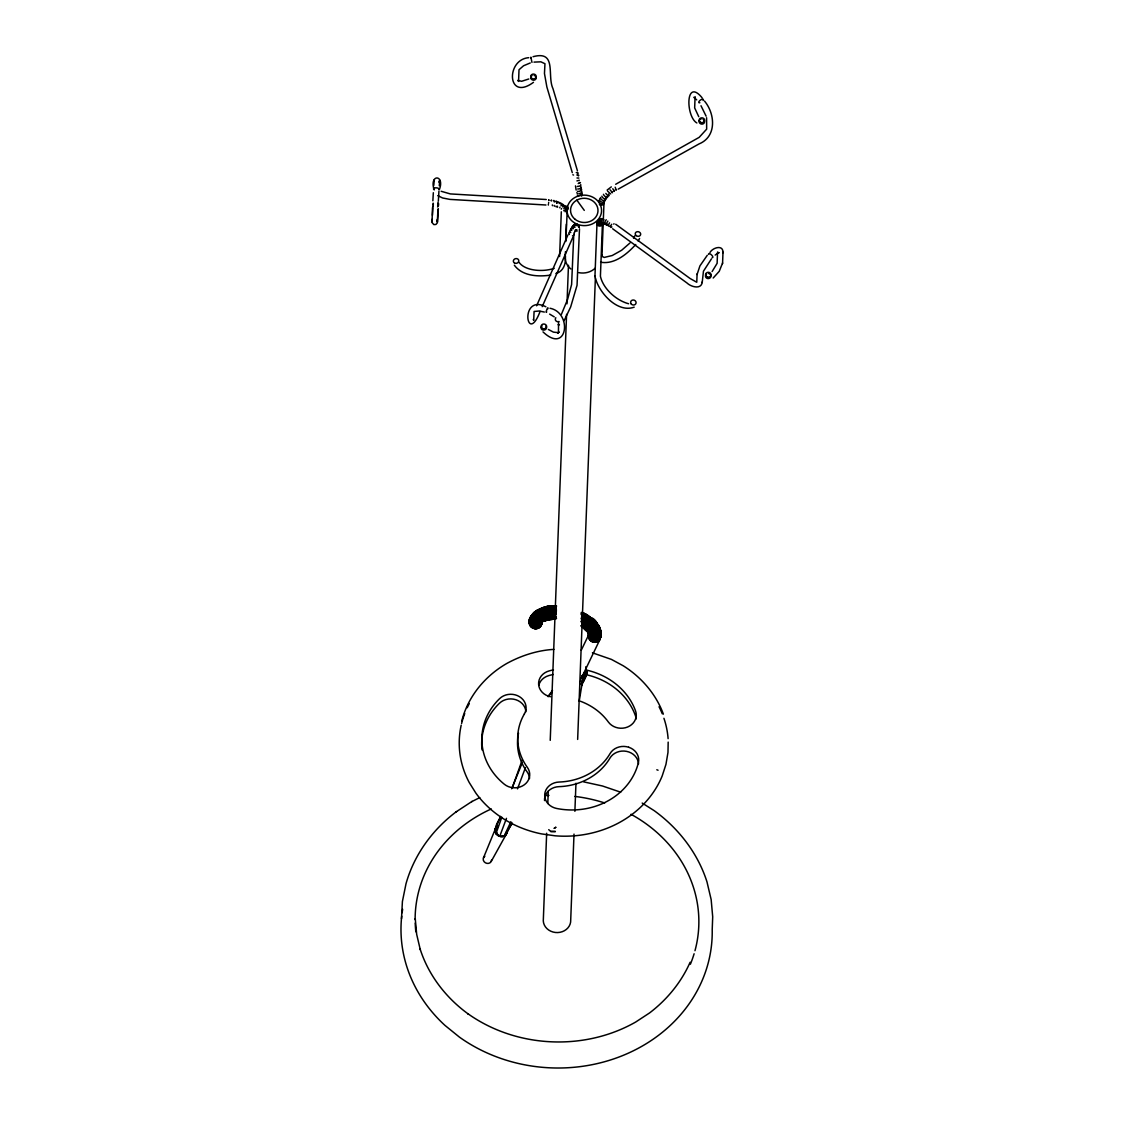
<?xml version="1.0" encoding="UTF-8"?>
<svg xmlns="http://www.w3.org/2000/svg" width="1124" height="1124" viewBox="0 0 1124 1124"><rect width="100%" height="100%" fill="white"/><g stroke="black" fill="none" stroke-linecap="round" stroke-linejoin="round"><path stroke-width="1.5" d="M555.411 607.367C544.662 605.836 528.828 610.487 529.446 623.764C527.929 616.514 538.663 604.08 544.578 612.692C549.229 618.214 540.672 620.799 541.192 625.337C546.517 614.027 525.428 612.144 529.615 624.607C530.837 628.625 536.401 629.932 539.576 627.389C542.358 621.122 545.14 613.915 554.287 615.053C556.942 596.703 526.931 612.06 529.432 622.921C529.516 610.318 544.662 605.85 555.045 607.002M668.176 742.107L667.979 752.448L665.956 764.376L662.191 775.939A104.574 92.238 2.2 0 1 555.13 835.806L541.613 833.91A104.574 92.238 2.2 0 1 475.859 793.108L469.228 782.501A104.574 92.238 2.2 0 1 461.205 725.177M600.314 638.46L598.937 633.557C601.902 622.808 589.271 616.261 581.277 612.496C590.479 618.312 606.651 627.81 599.092 640.666C596.858 642.942 592.98 642.773 590.62 640.792L588.105 631.126L584.803 627.08L582.415 625.829C585.716 634.301 598.066 634.877 597.701 624.733C594.146 614.659 583.216 615.123 582.344 625.141C585.73 633.304 598.544 641.242 599.682 627.698L594.975 623.286L581.726 616.921L581.6 612.524L589.426 617.048L597.027 623.441L600.792 630.62L601.171 635.102L600.047 639.261L581.052 678.77M548.301 204.273L548.357 205.074M548.807 200.536L548.807 199.665L548.653 200.395M634.189 307.147C617.188 313.47 597.898 291.79 594.961 276.153M697.063 274.509L699.929 265.896L707.277 255.288M612.636 228.762L687.129 283.093C690.965 286.887 701.615 289.922 702.233 281.913M713.192 278.021L719.262 271.291L722.577 263.002M722.971 252.788C723.561 244.315 712.799 247.519 710.003 252.394M433.934 189.282C429.396 173.714 444.964 174.627 439.428 189.492M559.597 256.539L561.312 211.79M558.572 322.251L558.431 332.521M565.147 255.288C566.398 262.721 563.897 271.39 555.86 273.553M565.737 239.749L566.341 224.21M570.837 268.973A17.282 15.244 2.2 0 1 565.189 258.38L565.456 251.607M565.85 241.449L567.381 207.013A17.282 15.244 2.2 0 1 594.736 198.33A17.282 15.244 2.2 0 1 592.32 223.943A17.282 15.244 2.2 0 1 567.016 210.975M546.657 833.263L543.285 920.921A13.741 12.111 2.2 0 0 557.659 932.569A13.741 12.111 2.2 0 0 570.711 919.994L574.013 834.092M547.795 803.463L548.273 791.198M550.226 740.351L566.58 314.355M566.988 303.831L568.477 265.264M573.774 234.621L571.61 284.512L567.592 299.42L561.41 314.341M594.933 276.771L596.956 224.378M574.884 811.303L575.966 783.245M577.652 739.423L595.369 278.359M602.394 224.561L600.413 276.223C602.843 288.039 615.531 300.22 628.597 303.747M601.958 255.485L603.223 222.777M603.349 219.335L603.953 203.837M695.096 96.594L694.66 107.932L698.749 116.699M697.091 273.891L696.768 282.264L690.094 278.499L615.713 224.252M702.205 282.546L703.455 271.207L711.45 258.871M717.548 252.001L717.126 263.325L712.11 271.572M722.563 263.62L722.999 252.155M437.938 209.233L437.32 222.847L435.957 224.449L433.85 224.603L432.023 222.538L432.501 207.631M579.492 228.832L577.048 285.285L570.655 306.964L564.164 320.607M432.937 206.591L432.459 215.274M401.493 918.73L402.406 901.504L406.003 883.759C414.039 854.985 432.361 829.807 456.091 811.879L456.569 811.57M581.782 621.165C589.313 624.93 600.666 631.744 597.687 641.706C596.858 633.346 587.459 629.819 581.417 625.59C586.363 623.708 590.69 613.409 582.063 612.973C588.386 613.887 594.863 619.774 589.004 625.281C587.655 627.318 583.23 629.285 582.415 625.829L593.598 635.032L596.858 642.043C599.78 632.292 588.653 625.604 581.291 621.923M438.332 208.825L437.461 222.13L436.772 220.135M432.866 200.803L433.33 192.724M438.346 201.126L438.936 191.094M600.047 639.261L600.342 637.491C597.856 630.255 589.496 627.543 583.145 624.635C589.145 628.161 597.799 634.273 595.032 642.338L591.8 634.934L583.272 627.332C587.529 634.905 599.218 624.846 593.289 619.802C575.713 620.996 592.32 633.023 590.62 640.792C586.138 633.796 591.955 622.303 582.19 616.865L584.55 614.898L586.419 614.954M529.994 618.748L529.559 622.092M530.402 617.989L529.826 621.291C531.006 609.334 545.927 606.44 555.762 607.887M554.778 618.397C546.84 622.766 534.35 618.804 540.911 608.801C585.309 602.169 520.117 607.255 530.542 623.679C533.633 628.386 541.824 626.686 542.33 620.757C543.637 617.905 558.178 619.38 554.778 618.397C550.577 618.13 539.056 619.226 540.77 626.096L541.599 623.708L538.579 618.706L541.009 615.741L545.393 614.421L554.287 615.053L554.118 615.91L547.992 616.992L543.665 619.254L541.726 621.614L541.599 623.708L534.223 628.555C532.706 616.739 547.023 612.706 556.282 612.06M532.031 614.814L530.247 620.532L533.057 618.355L535.853 617.947C538.719 610.824 548.006 611.049 554.343 612.229C548.189 612.13 538.607 615.966 541.599 623.708L535.164 628.681L534.364 626.251C537.37 618.523 547.374 618.045 554.455 617.975L554.174 617.427C549.299 618.186 537.862 619.45 540.237 626.785L541.599 623.708L534.898 617.947C534.462 612.903 539.253 609.615 543.552 608.309C561.593 619.408 524.964 631.098 534.617 612.088M535.164 628.681C533.577 617.357 547.43 613.676 556.211 613.016M554.174 617.427L553.935 616.767C548.624 617.554 536.626 619.605 539.576 627.389L541.599 623.708L535.853 617.947C535.474 611.484 542.653 608.52 547.964 607.648C554.666 612.763 549.777 622.148 541.726 621.263C524.641 614.294 546.278 602.745 556.394 606.777C545.758 601.242 545.491 622.331 555.115 618.692M534.898 617.947C537.693 610.332 547.472 610.107 554.216 611.287C547.683 611.034 537.356 615.671 541.599 623.708L536.12 628.681C534.532 617.877 547.922 614.645 556.183 613.957M553.935 616.767L553.739 615.994C547.922 616.809 535.403 619.605 538.803 627.894L541.599 623.708L536.808 618.074C536.654 610.149 546.362 607.972 552.615 607.564M539.534 609.573L535.108 613.353L533.956 618.088C536.626 609.981 546.854 609.25 554.006 610.388C547.093 609.967 535.965 615.488 541.599 623.708L537.061 628.541C535.53 618.284 548.47 615.559 556.211 614.884M546.938 619.071L539.562 622.696L537.202 626.335L537.96 628.274L541.599 623.708L537.722 618.326C537.848 609.545 549.074 608.028 555.902 608.07M537.96 628.274C537.637 622.26 544.466 619.675 549.411 618.804M535.853 617.947L537.722 618.326C540.546 612.13 548.863 613.128 554.385 614.14C548.512 614.252 540.18 617.146 541.473 624.537L541.094 621.221L538.579 618.706C538.677 610.177 549.58 608.702 556.183 608.73M538.803 627.894L538.944 625.745L541.164 622.303M541.599 623.708L539.365 619.198C539.155 611.948 548.02 609.911 553.739 609.545C546.194 608.506 535.53 609.77 533.057 618.355L534.237 613.521L536.106 611.428C555.565 612.861 532.636 636.296 530.823 616.992C535.881 608.885 546.278 606.749 555.2 607.086M539.576 627.389L540.475 623.483L543.875 620.588M540.237 626.785C540.068 620.041 548.062 617.582 553.584 617.385L554.118 615.91L545.618 615.334L541.557 616.5L539.365 619.198M540.77 626.096C544.859 620.392 540.419 610.093 532.678 614.266L530.795 619.844L532.678 614.266M541.192 625.337C540.784 618.888 548.849 616.978 553.879 616.697L543.665 616.626L540.054 619.788M600.792 630.62L599.963 635.074L600.961 631.421L598.404 625.745L594.357 624.579L590.086 626.475L588.091 630.325L589.945 640.146L589.552 633.866L582.387 624.382C589.271 627.529 589.749 648.857 600.764 636.732C600.286 626.883 590.128 620.125 581.431 617.807L594.835 624.101L599.851 628.471M433.794 185.404L434.243 179.882L434.314 180.585M439.287 185.727L439.723 180.191L438.81 182.088M432.192 219.208L431.981 221.821L432.108 221.105M565.189 258.38L565.414 256.019M548.61 203.205L548.681 202.503M581.867 612.678C589.285 614.997 598.741 623.89 592.039 631.66C594.427 624.93 587.206 619.788 582.19 616.865L581.628 617.596C586.742 622.373 590.522 629.89 588.456 636.943C590.873 629.609 589.201 621.122 582.766 616.219C587.936 619.24 595.369 624.523 592.924 631.449L589.257 633.697L581.249 650.22M600.469 629.847L599.514 634.287L600.652 632.601L600.469 629.847C595.172 622.274 585.126 631.168 588.934 638.629C590.831 632.924 585.745 627.754 582.527 623.567C586.489 626.237 590.732 631 588.442 636.086C592.699 628.091 588.667 618.369 581.136 614.055M553.837 609.615L553.739 615.994L544.452 616.612L537.23 618.917L532.804 622.696L532.439 627.923C529.137 615.924 544.494 610.444 553.837 609.615L555.312 606.819M500.784 817.527C496.724 822.037 490.865 834.626 500.658 836.537A6.098 5.381 25.7 0 0 506.966 831.1M491.23 861.406L506.573 833.699L506.98 830.917M581.459 677.997C581.782 674.105 585.309 674.512 582.499 678.081M506.573 833.699C502.625 841.665 489.727 831.704 497.426 826.407M495.08 831.072L497.075 826.618L495.066 830.214M583.37 615.657C590.283 619.647 598.53 624.031 600.975 632.25C600.567 637.786 591.955 639.612 589.341 634.709M579.211 701.193L583.033 677.898L586.967 673.093L585.773 666.771M600.019 629.145L598.263 632.91L598.937 633.557L600.202 631.843C601.368 625.337 593.753 618.383 588.667 624.368C582.682 630.241 593.275 635.397 592.25 641.79C594.793 634.737 587.473 629.243 582.035 626.349M547.908 308.777C548.498 304.576 544.648 314.579 546.742 311.91M581.473 620.111L588.906 627.894L589.791 631.814L588.569 635.243C588.54 627.88 600.202 627.276 601.143 634.245L600.427 636.76L601.171 635.102C599.794 625.365 589.974 619.998 581.965 616.078L591.379 619.661L597.434 624.045M600.975 633.416L600.272 635.903L601.143 634.245M531.09 616.205C536.527 609.11 546.348 609.461 554.329 608.154C544.395 607.972 529.53 612.552 529.615 624.607C528.912 611.948 544.803 607.508 554.961 607.129M585.168 675.285L587.107 671.084L584.564 675.299L585.941 671.112L586.672 670.663L586.911 671.66L585.941 671.112C588.864 669.286 584.775 677.449 584.93 674.288L586.672 670.663L586.911 671.66M461.795 720.99C467.977 696.262 485.512 675.44 507.528 663.048L507.795 662.921C522.014 655.32 537.736 650.332 553.879 649.377M586.756 670.817L584.564 675.299L585.941 671.112M582.33 678.165L583.637 675.117L581.895 678.741L583.426 675.088L580.911 678.615L583.637 675.117L582.583 675.524L583.665 675.664M541.094 621.221C542.274 615.207 549.144 613.521 554.399 613.184C545.744 611.428 533.563 613.016 529.769 622.092L529.938 625.408C529.418 613.1 544.114 608.716 554.062 608.843C546.109 610.332 536.246 609.868 530.823 616.992M600.455 637.631L600.848 633.079C595.903 626.616 589.327 620.392 581.08 618.678C587.726 622.654 597.308 623.75 600.961 631.421M584.564 675.299L587.107 671.084M501.824 817.204L495.993 833.587L499.73 836.326L504.226 836.003L512.038 823.751M512.319 787.727L522.239 759.894M499.73 836.326L506.474 818.328M517.49 788.865L525.456 767.58M496.415 827.18L495.473 828.571L495.993 833.587L495.192 829.371L500.475 816.375M511.687 788.767L522.239 762.789M550.971 200.676L551.42 199.988L551.617 200.887M483.503 857.767L495.543 828.5M581.473 677.814L582.668 674.976M589.257 633.697C593.627 626.279 588.54 617.343 581.642 613.648M540.644 620.476L543.805 617.526L553.584 617.385L551.926 618.874L542.485 621.179M581.487 685.879L586.967 673.093M599.584 199.159L600.174 198.288M529.601 621.235C534.026 611.442 546.812 609.433 556.422 609.489M536.612 305.784L567.943 234.916M540.11 311.39C526.552 347.232 519.091 293.209 545.871 306.782M542.204 306.655L572.861 237.319M504.226 836.003L510.844 821.742M506.573 833.601L511.898 822.543M581.993 678.334L583.637 675.117M690.122 962.256C681.256 982.348 666.968 999.7 649.532 1012.963L635.678 1022.039C584.199 1051.347 516.337 1048.102 468.006 1013.792L468.399 1014.101C446.116 997.986 428.497 975.281 420.109 948.965L420.306 949.752L416.667 934.325L415.262 918.645M536.808 618.074L537.862 616.05L541.866 613.353M633.514 238.162L634.793 235.843M638.165 241.084L639.598 238.471M586.672 670.663L584.199 674.737L585.393 674.793M543.004 331.889C567.508 355.156 572.748 312.641 550.015 308.271M581.642 678.123L583.159 675.917M551.196 606.735C540.054 602.998 541.796 623.174 551.434 618.888M548.329 695.995L552.516 690.515M635.763 244.498C627.122 254.01 614.35 264.786 600.581 262.187M548.175 696.725L552.249 692.131M495.192 829.371L496.077 828.304M535.333 611.695L531.61 616.739L531.455 619.24L533.422 613.83L536.106 611.428M495.543 832.786L495.473 828.571L497.82 826.168M629.904 243.051L621.642 250.259L612.215 255.527L604.15 257.452L601.565 256.019M496.555 834.317L495.473 828.571L497.581 826.744M715.187 255.036L718.84 252.661L718.039 252.535M542.063 621.558L548.891 619.127M607.115 190.068L611.316 186.879M564.936 209.991L563.728 210.75M533.478 82.333C506.924 101.933 505.688 59.417 528.758 57.689M533.998 612.608L538.045 609.882L543.552 608.309M533.493 613.226L538.775 609.658M471.687 801.665L479.765 797.59M456.091 811.879L472.094 801.384M495.473 828.571L497.96 827.067M540.911 608.801L547.964 607.648M615.671 184.28L699.156 137.367L706.659 129.162L706.589 117.739M618.186 189.141L699.086 143.9C716.986 136.608 715.159 113.707 704.481 101.034M528.786 78.989L521.606 81.293L517.883 80.366L518.571 81.42L519.007 69.73L523.573 65.754L530.233 62.972M582.583 675.524L583.426 675.088M553.654 610.472C545.351 612.51 533.998 614.266 530.092 622.907L530.388 626.152C529.685 612.791 545.955 609.124 556.464 610.669M578.846 178.07L576.977 177.985M558.305 332.648L553.429 332.128L548.372 329.458M537.384 610.248L542.147 608.267M536.808 610.739L542.836 608.21M536.331 611.344L544.213 608.815L554.638 607.578M693.775 97.31L696.711 99.853M550.254 606.918L556.029 606.651M554.216 268.327C542.597 272.345 525.091 270.772 519.148 262.468M578.2 183.535L580.434 182.678L579.296 182.481M540.377 609.278L547.36 607.382M576.921 180.908L579.352 180.262M658.06 770.221L656.809 769.757M533.057 56.706C557.251 50.13 546.84 75.715 552.966 88.613L577.441 170.82M533.984 62.115L540.883 61.82L544.957 63.717L544.466 73.496L546.868 86.969L572.285 172.646M550.746 275.085C538.41 276.94 522.365 276.223 514.342 265.194M545.604 607.466L551.687 606.862M544.62 608.239L552.165 607.143M543.44 613.002L556.408 611.133M547.135 619.212L556.183 618.65L550.957 618.762M547.739 619.338L552.39 618.706M580.785 678.053L583.033 677.898M559.443 324.822L558.038 324.71M576.219 229.844L576.935 229.816M576.457 231.052L577.174 231.038M549.411 607.677L555.565 607.508M553.584 615.151C545.393 615.053 531.455 616.177 530.964 626.841L530.542 623.679C533.366 612.271 546.348 610.318 556.324 611.582M556.254 616.654C548.161 616.879 536.218 616.528 532.593 625.534L533.296 628.302C531.933 616.472 546.419 610.768 556.225 612.538M555.973 617.343C548.217 617.54 536.893 617.357 533.45 625.956L534.223 628.555M555.649 617.905L543.805 618.411L541.543 619.914L541.403 622.022L542.471 619.914L545.309 618.776L556.535 618.341M555.298 618.355C548.301 618.495 538.312 618.734 535.305 626.405L536.12 628.681M551.926 618.874L555.467 618.818M550.732 831.479L555.368 831.521L550.732 831.479L548.737 829.653M552.825 618.397C546.868 618.579 538.677 620.125 536.26 626.447L537.061 628.541M546.264 199.524L450.359 193.918L441.142 191.277M545.955 205.004L449.923 199.398L442.547 197.965L437.798 195.632M556.169 613.493C547.304 612.566 537.384 613.802 531.596 621.263L531.652 627.431L534.012 619.914L536.218 617.301L543.777 614.884L556.155 614.435M556.057 608.506C547.739 607.241 536.991 608.182 532.369 616.261L532.214 618.734C534.926 608.674 547.697 607.536 556.324 609.236M600.385 219.264L601.719 219.644M583.609 781.854L602.506 785.999L620.687 792.195M592.432 652.819L611.4 659.395L623.272 665.801C641.298 677.154 655.995 694.028 663.371 714.133M544.339 312.05L539.141 311.011L534.083 311.474L533.689 320.41L533.254 319.399M581.979 619.942L594.189 625.759L600.975 632.25M581.529 620.771C589.566 622.822 598.6 627.487 601.031 635.931M581.052 621.544L593.711 626.56L599.05 631.716L600.764 636.732M581.726 616.921L591.336 620.42L599.387 626.967M581.811 622.654L596.521 629.496L600.16 634.667L599.64 640.006L598.516 632.461L589.594 624.523L581.853 620.139M594.652 621.151L582.134 615.292L587.023 617.722M582.232 614.561L594.301 620.588M597.027 623.441L590.831 617.849L582.246 613.915L594.877 621.797M589.974 617.188C594.751 620.111 597.434 627.066 592.924 631.449L594.807 631.421C597.237 623.188 588.161 617.048 582.106 613.381L586.714 615.292M537.722 618.326L538.579 618.706M577.68 193.426L576.696 192.794M581.417 625.59C587.852 629.201 597.701 632.798 598.432 641.242C601.874 631.857 591.14 626.321 583.735 624.087L597.125 633.725L599.794 638.179L599.092 640.666C598.333 632.657 589.257 627.937 582.541 625.07C588.793 628.667 599.289 633.219 595.959 642.254C594.961 634.624 589.257 627.923 581.965 625.394L590.999 632.531L594.568 637.589L594.09 642.282L592.685 635.046L581.74 626.293M582.19 613.381L586.925 615.755M581.839 613.549C588.077 616.823 596.001 623.483 593.851 631.365C597.308 628.204 596.675 622.752 593.289 619.802M581.333 613.915L587.079 616.978M549.65 314.102L554.258 316.884M582.246 626.349L584.902 627.768M581.305 626.096L589.383 632.334L593.767 639.893L593.149 642.099L590.971 634.695L582.597 626.433L586.503 629.791M586.04 614.73L590.831 617.849M585.098 614.716L591.112 618.355M583.974 615.221L591.379 619.661M581.628 617.596C586.503 620.448 593.542 625.45 591.196 631.997C596.31 626.012 591.688 617.779 585.604 614.659M582.106 619.015C586.602 621.698 592.657 626.546 590.451 632.461L592.517 624.986L591.842 622.359L587.459 617.399M581.15 626.012L583.749 627.599M642.197 803.07L654.168 810.643C678.545 828.262 697.807 853.088 706.982 881.876L711.155 899.579L712.7 916.777L712.209 929.703A155.646 137.311 2.2 0 1 625.211 1054.523A155.646 137.311 2.2 0 1 459.421 1037.115L444.964 1025.397A155.646 137.311 2.2 0 1 401.704 916.144M588.807 617.034C593.374 620.293 599.078 625.759 596.633 631.927L598.263 632.91L599.443 628.513L598.952 626.307M586.756 617.764C592.137 620.673 592.952 628.19 589.791 633.037L589.44 627.15L581.937 619.282M582.892 626.939L585.955 629.454M531.961 62.41L530.879 57.169L530.795 57.914M585.14 628.442L591.842 637.027L591.393 641.34L590.367 636.043L584.916 627.796M592.657 619.591L599.682 627.698M591.196 619.549L596.198 627.037L595.734 631.604L594.807 631.421C598.404 628.33 597.322 622.865 593.837 620.139M585.492 628.99L588.063 631.646M696.866 122.966C685.682 116.573 685.233 77.106 702.149 97.844M615.348 189.549L616.331 190.153L615.165 187.216M613.62 190.644L614.364 191.389L612.791 188.72M583.145 621.895L588.091 630.325L589.369 639.43L589.791 635.425L588.259 631.913M610.079 189.801L612.496 192.738L611.934 191.853M576.851 200.128L584.283 210.385M583.595 621.066L588.498 628.681L589.369 632.559M607.522 191.066L610.725 193.918M595.903 622.527L598.755 627.965L598.923 630.564L597.49 632.362L598.404 625.745M595.186 622.232L597.968 627.543L598.137 630.058L596.633 631.927L595.734 631.604L597.968 627.543L596.521 622.935M587.149 630.536L588.99 633.29M700.997 105.74L706.111 116.179M602.028 256.497L601.832 254.853M496.991 832.758L497.988 835.539M578.958 225.966L579.197 227.343M506.587 831.395L506.854 832.8M575.488 185.882L576.134 190.04M708.626 254.46A2.754 1.054 43.2 0 1 709.862 253.771A2.754 1.054 43.2 0 1 712.49 256.146A2.754 1.054 43.2 0 1 712.152 257.649M602.014 224.252A2.754 2.543 49 0 1 598.361 223.24A2.754 2.543 49 0 1 599.092 219.616M601.537 224.87A2.754 2.529 27.3 0 1 597.448 223.381A2.754 2.529 27.3 0 1 599.752 220.079M603.223 223.437A2.754 2.501 69.4 0 1 599.064 222.412A2.754 2.501 69.4 0 1 601.298 218.73M604.108 223.24A2.754 2.417 85.3 0 1 600.328 222.496A2.754 2.417 85.3 0 1 601.846 218.548M605.176 223.269A2.754 2.276 -83.2 0 1 601.663 222.538A2.754 2.276 -83.2 0 1 603.307 218.59M605.372 224.182A2.754 2.079 -74.8 0 1 603.939 219.587M607.283 224.393A2.754 1.841 -68.4 0 1 604.881 223.409A2.754 1.841 -68.4 0 1 606.314 219.798M608.281 225.334A2.754 1.574 -63.4 0 1 606.693 224.224A2.754 1.574 -63.4 0 1 607.859 221.133M609.854 226.205A2.754 1.264 -59.1 0 1 608.618 225.531A2.754 1.264 -59.1 0 1 609.559 222.847M613.985 223.676A2.754 0.941 -55.4 0 1 613.83 224.196M611.906 226.936A2.754 0.941 -55.4 0 1 610.543 226.978A2.754 0.941 -55.4 0 1 611.737 224.252M601.284 225.671A2.754 2.473 8.8 0 1 597.266 224.716A2.754 2.473 8.8 0 1 598.713 221.273M710.986 275.703A2.754 2.529 -8 0 1 709.005 278.457A2.754 2.529 -8 0 1 705.774 277.192A2.754 2.529 -8 0 1 706.645 274.003M708.696 273.525A2.754 2.529 -8 0 1 709.385 273.694M709.989 274.031A2.754 2.529 -8 0 1 710.818 275.071M699.873 102.748A2.754 1.096 -36.1 0 1 699.072 101.427A2.754 1.096 -36.1 0 1 702.247 99.179A2.754 1.096 -36.1 0 1 703.048 100.5M604.628 199.861A2.754 2.023 26.9 0 1 603.04 202.25A2.754 2.023 26.9 0 1 599.696 200.283M604.108 201.07A2.754 2.22 18.9 0 1 601.354 203.739A2.754 2.22 18.9 0 1 599.134 200.213M605.372 198.569A2.754 1.784 33.1 0 1 603.335 200.578A2.754 1.784 33.1 0 1 600.581 197.459M607.508 195.857A2.754 1.194 42.4 0 1 606.342 197.22A2.754 1.503 38.2 0 1 604.881 198.948A2.754 1.503 38.2 0 1 601.874 196.152M606.342 197.22A2.754 1.194 42.4 0 1 603.447 194.297M608.52 193.96A2.754 0.857 46.1 0 1 608.66 195.745A2.754 0.857 46.1 0 1 605.836 193.426M603.841 202.165A2.754 2.374 8.1 0 1 599.387 204.498M704.144 120.268A2.754 2.543 11.9 0 1 703.104 123.865A2.754 2.543 11.9 0 1 699.297 122.46A2.754 2.543 11.9 0 1 700.997 119.102M703.09 119.341A2.754 2.543 11.9 0 1 703.68 119.734M573.451 226.725A2.754 2.712 -81.4 0 1 578.607 225.713M574.252 225.615A2.754 2.698 -34.1 0 1 578.059 224.898M573.029 226.823A2.754 2.669 60.9 0 1 577.708 225.236A2.754 2.627 -11 0 0 575.572 225.306M575.797 230.097A2.754 2.585 44.6 0 1 575.109 230.125M572.58 227.947A2.754 2.585 44.6 0 1 577.09 225.741M575.881 230.56A2.754 2.431 36.7 0 1 575.249 230.757M571.99 228.65A2.754 2.431 36.7 0 1 575.151 225.854M575.235 231.502A2.754 2.234 32 0 1 574.631 231.67M571.329 229.633A2.754 2.234 32 0 1 574.954 227.399M574.547 232.71A2.754 1.981 28.8 0 1 573.942 232.837M570.444 229.76A2.754 1.981 28.8 0 1 573.395 228.664M574.266 233.918A2.754 1.7 26.5 0 1 573.802 234.129M569.826 232.359A2.754 1.7 26.5 0 1 571.751 230.364M573.746 235.352A2.754 1.377 24.6 0 1 572.467 235.801M569.404 234.48A2.754 1.377 24.6 0 1 570.739 232.485M578.298 225.531A2.754 2.627 -11 0 1 579.394 227.231M578.382 226.542A2.754 2.501 -0.7 0 1 578.902 226.992M545.955 326.157A2.754 2.36 -10 0 1 544.213 330.063A2.754 2.36 -10 0 1 541.248 326.986M541.599 326.438A2.754 2.36 -10 0 1 542.091 325.96M559.134 321.534A2.754 2.557 -4.7 0 1 555.804 317.713M434.342 189.872A2.754 1.264 3.7 0 1 434.089 188.228A2.754 1.264 3.7 0 1 437.517 188.017A2.754 1.264 3.7 0 1 438.95 189.577M564.684 207.28A2.754 2.374 -21.7 0 1 565.063 211.691M561.283 209.12A2.754 2.374 -21.7 0 1 561.578 208.53M561.761 205.172A2.754 2.122 -46.1 0 1 563.855 208.755M559.808 207.856A2.754 2.122 -46.1 0 1 559.935 207.223M563.363 206.071A2.754 2.262 -35.3 0 1 565.681 208.839M561.115 203.922A2.754 1.925 -54.7 0 1 562.815 206.985M560.047 202.826A2.754 1.7 -61.6 0 1 561.031 205.875M557.602 207.266A2.754 1.7 -61.6 0 1 557.42 206.17M556.858 202.882A2.754 1.433 -67.4 0 1 559.246 203.556M556.268 206.886A2.754 1.433 -67.4 0 1 555.902 206.043M555.326 201.702A2.754 1.124 -72.4 0 1 556.802 203.36M554.455 206.226A2.754 1.124 -72.4 0 1 554.188 205.411M553.472 200.732A2.754 0.815 -76.9 0 1 554.315 201.997M552.502 205.692A2.754 0.815 -76.9 0 1 552.32 204.905M566.173 209.148A2.754 2.417 -5.4 0 1 566.426 212.085M437.798 203.739A2.754 2.262 2.5 0 1 437.587 206.942M433.302 206.226A2.754 2.262 2.5 0 1 433.457 203.95M437.854 202.32A2.754 2.417 2.2 0 1 437.629 205.734M433.358 204.975A2.754 2.417 2.2 0 1 433.19 203.135M581.74 191.164A2.754 1.855 -5.5 0 1 579.043 193.623M580.476 190.097A2.754 1.855 -5.5 0 1 581.038 190.363M581.6 192.345A2.754 2.122 -3.1 0 1 577.258 194.986M580.293 188.396A2.754 1.546 -7.3 0 1 581.192 190.448A2.754 1.546 -7.3 0 1 577.441 191.305M580.56 186.682A2.754 1.208 -8.8 0 1 580.855 188.115A2.754 1.208 -8.8 0 1 577.75 189.001M580.616 184.729A2.754 0.843 -10.1 0 1 580.223 185.727A2.754 0.843 -10.1 0 1 577.329 186.444M576.977 175.147A2.754 0.717 -14.7 0 1 578.312 175.934M576.275 172.562A2.754 1.082 -16 0 1 577.3 174.206M573.549 175.049A2.754 1.082 -16 0 1 572.903 174.684M581.628 193.721A2.754 2.346 0.2 0 1 581.628 196.054M535.797 76.769A2.754 2.374 14.7 0 1 533.408 80.183A2.754 2.374 14.7 0 1 531.048 76.446M531.483 75.982A2.754 2.374 14.7 0 1 532.045 75.631M534.139 75.533A2.754 2.374 14.7 0 1 534.799 75.828M564.782 206.156A2.754 2.234 -1.5 0 1 568.14 207.715A2.754 2.234 -1.5 0 1 566.173 210.469M553.458 669.862A68.747 60.64 2.2 0 0 549.13 670.916A15.174 13.376 2.2 0 0 538.607 684.207A15.174 13.376 2.2 0 0 550.535 696.74M586.138 670.016A68.747 60.64 2.2 0 1 635.552 710.916A15.174 13.376 2.2 0 1 627.571 727.031A15.174 13.376 2.2 0 1 608.351 722.001A60.598 53.46 2.2 0 0 580.335 701.207M461.599 723.505A104.574 92.238 2.2 0 1 464.732 713.557M467.219 707.727A104.574 92.238 2.2 0 1 469.312 703.596M659.057 706.757A104.574 92.238 2.2 0 1 662.261 713.782M663.933 718.292A104.574 92.238 2.2 0 1 668.106 738.665M638.53 763.899A15.174 13.376 2.2 0 0 626.588 751.366A15.174 13.376 2.2 0 0 609.896 758.166A60.598 53.46 2.2 0 1 558.951 786.659A15.174 13.376 2.2 0 0 544.522 800.555M518.529 733.129A60.598 53.46 2.2 0 0 527.142 771.949A15.174 13.376 2.2 0 1 529.53 778.567M525.892 711.773A15.174 13.376 2.2 0 0 515.874 699.732A15.174 13.376 2.2 0 0 499.52 703.174A68.747 60.64 2.2 0 0 482.013 749.891M636.072 718.981A15.174 13.376 2.2 0 0 635.369 715.538A68.747 60.64 2.2 0 0 585.955 674.639M553.275 674.484A68.747 60.64 2.2 0 0 548.962 675.538A15.174 13.376 2.2 0 0 538.761 685.359M584.916 677.449A9.652 8.514 25.7 0 1 579.843 684.319M583.862 672.953A9.652 8.514 25.7 0 1 584.845 675.931M586.335 672.812A9.652 8.514 25.7 0 1 579.815 681.65M491.539 860.127A4.271 3.765 25.7 0 1 485.442 862.825A4.271 3.765 25.7 0 1 484.823 856.305M631 814.282A141.891 125.171 2.2 0 1 694.983 950.721M694.112 953.77A141.891 125.171 2.2 0 1 690.375 964.251M415.852 931.824A141.891 125.171 2.2 0 1 415.206 923.085M415.135 919.601A141.891 125.171 2.2 0 1 491.272 808.957M545.716 795.567A141.891 125.171 2.2 0 1 548.948 795.399M574.842 796.41A141.891 125.171 2.2 0 1 604.726 802.972M402.125 912.73A155.646 137.311 2.2 0 1 402.645 909.316M595.256 268.144A17.282 15.244 2.2 0 1 578.79 272.654M588.99 635.046L588.625 637.8C590.409 632.222 585.913 626.925 582.794 622.738L587.149 626.658L588.99 635.046M558.923 332.1L557.841 333.041L558.923 332.1M555.762 827.32L554.273 828.29L555.762 827.32M718.84 252.661L718.868 252.788M706.56 276.588A2.754 2.417 2.2 0 0 711.014 275.127A2.754 2.417 2.2 0 0 707.333 272.444A2.754 2.417 2.2 0 0 706.56 276.588M631.14 303.873A2.754 2.501 16.8 0 0 635.833 303.691A2.754 2.501 16.8 0 0 633.107 299.996A2.754 2.501 16.8 0 0 631.14 303.873M700.041 122.024A2.754 2.417 2.2 0 0 704.565 120.788A2.754 2.417 2.2 0 0 701.039 117.936A2.754 2.417 2.2 0 0 700.041 122.024M636.142 235.59A2.754 2.304 13.6 0 0 640.624 234.649A2.754 2.304 13.6 0 0 637.125 231.713A2.754 2.304 13.6 0 0 636.142 235.59M542.232 328.363A2.754 2.417 2.2 0 0 546.587 326.719A2.754 2.417 2.2 0 0 542.752 324.204A2.754 2.417 2.2 0 0 542.232 328.363M514.581 263.072A2.754 2.403 -13.3 0 0 518.796 260.965A2.754 2.403 -13.3 0 0 514.848 258.885A2.754 2.403 -13.3 0 0 514.581 263.072M531.512 78.174A2.754 2.417 2.2 0 0 536.12 77.149A2.754 2.417 2.2 0 0 532.762 74.142A2.754 2.417 2.2 0 0 531.512 78.174M628.681 747.235A15.174 13.376 2.2 0 0 610.079 753.544A60.598 53.46 2.2 0 1 559.12 782.037A15.174 13.376 2.2 0 0 544.733 794.176A15.174 13.376 2.2 0 0 556.633 808.465A68.747 60.64 2.2 0 0 638.376 762.746A15.174 13.376 2.2 0 0 628.681 747.235M524.402 713.895A60.598 53.46 2.2 0 0 527.311 767.313A15.174 13.376 2.2 0 1 524.36 784.749A15.174 13.376 2.2 0 1 504.367 784.271A68.747 60.64 2.2 0 1 499.688 698.552A15.174 13.376 2.2 0 1 519.569 696.725A15.174 13.376 2.2 0 1 524.402 713.895M575.052 219.278A13.727 12.111 2.2 0 0 597.687 213.068A13.727 12.111 2.2 0 0 580.082 198.808A13.727 12.111 2.2 0 0 575.052 219.278"/></g></svg>
